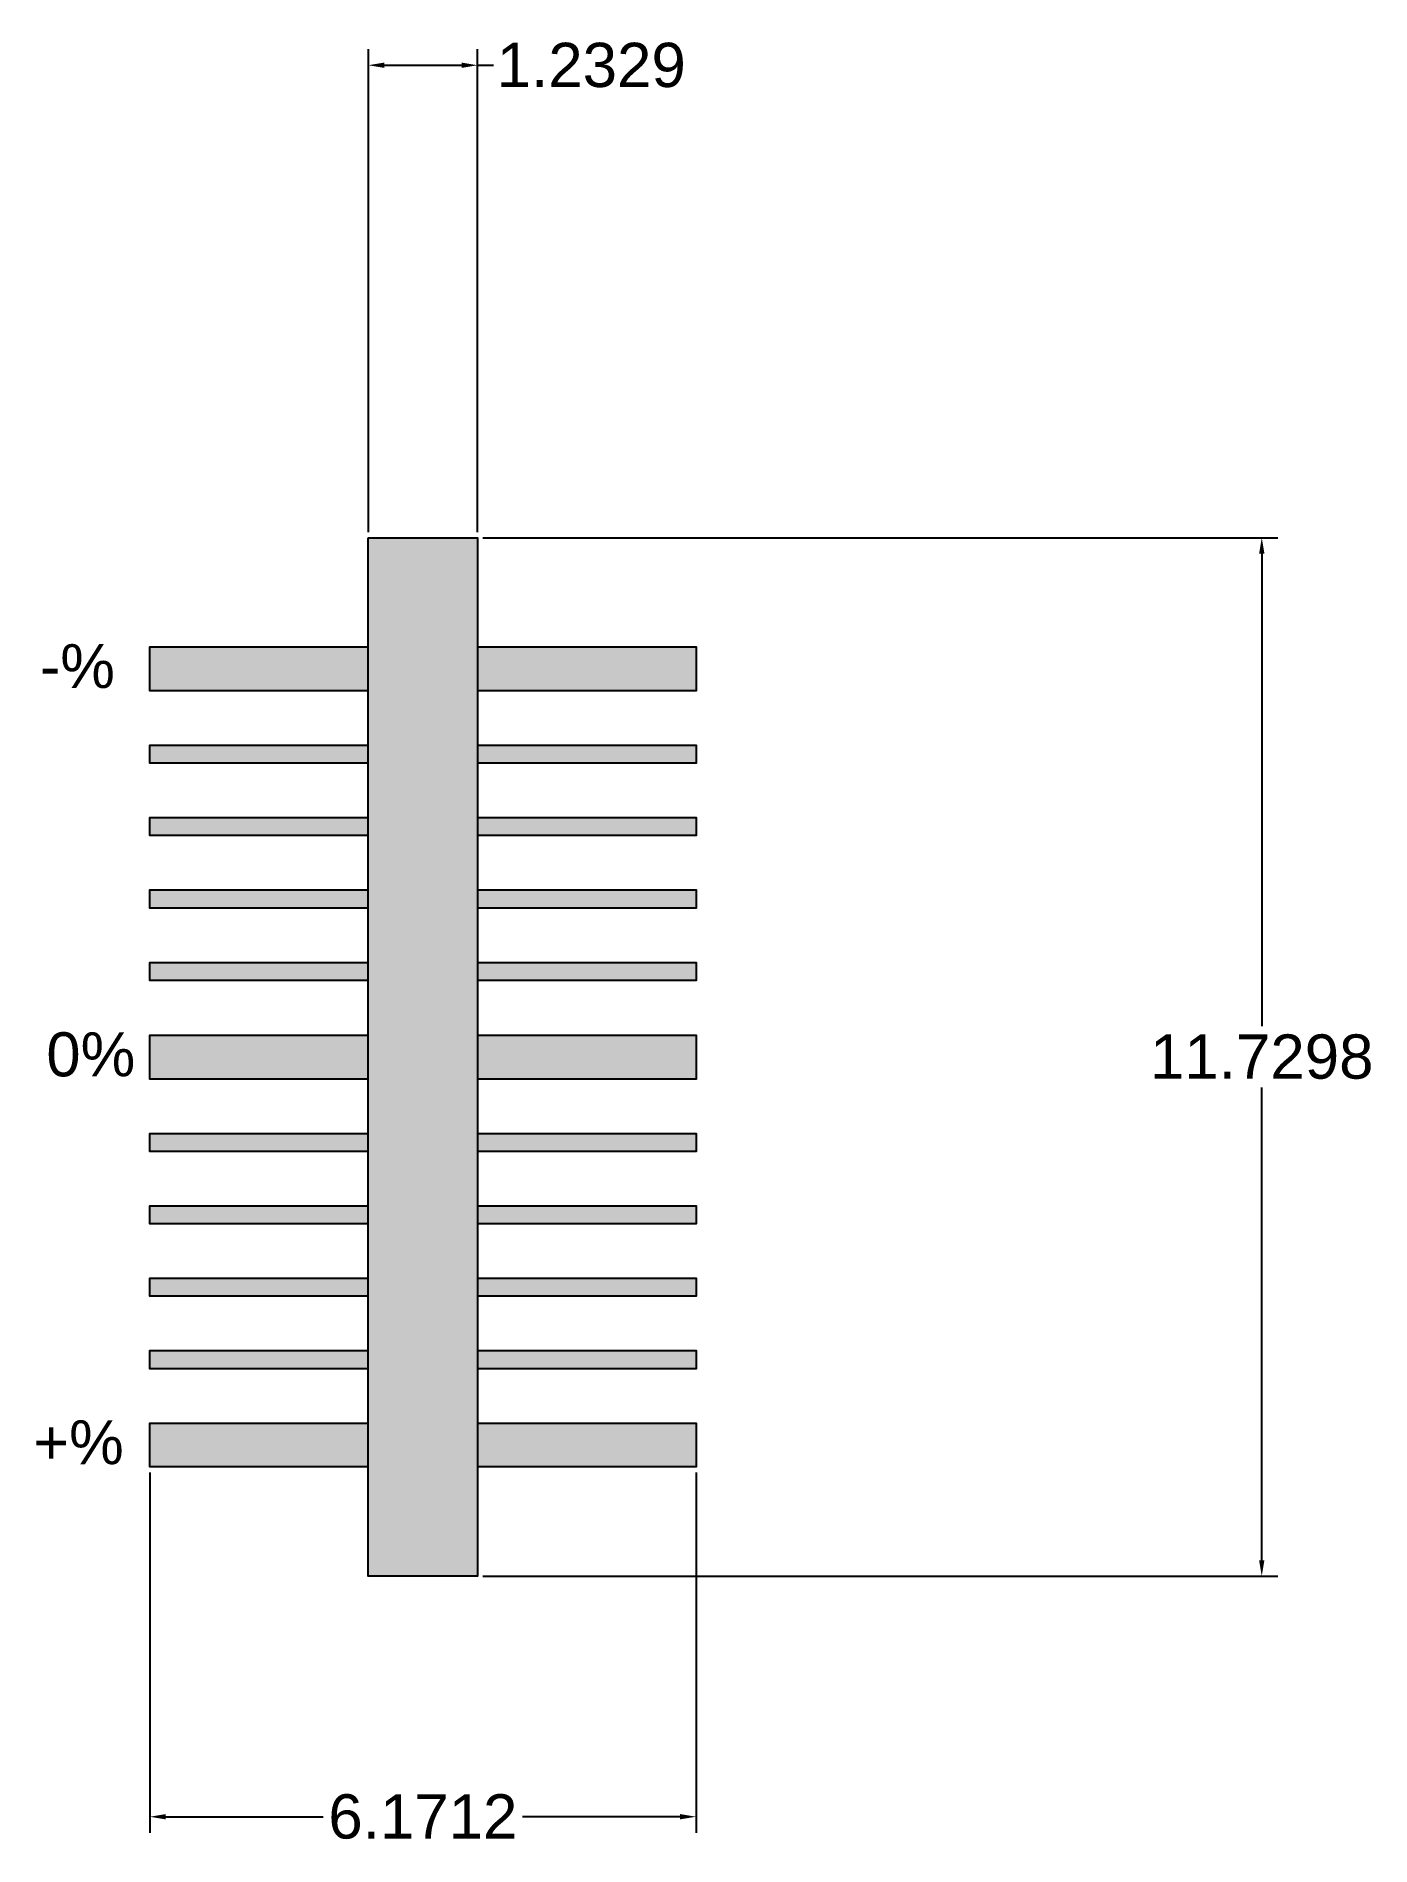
# Model space of a CAD drawing. Header units: millimetres. Extents: x 21.8 to 36.9, y 1.5 to 21.9.
import ezdxf

# ---------------------------------------------------------------- set-up
doc = ezdxf.new("R2010")
doc.units = ezdxf.units.MM
doc.header["$MEASUREMENT"] = 0
doc.layers.get('0').update_dxf_attribs({"color": 255})
doc.layers.add('contur', color=250, linetype='Continuous', lineweight=30)
doc.layers.add('contur1', color=250, linetype='Continuous')
doc.layers.add('cotare', color=3, linetype='Continuous')
doc.styles.get("Standard").update_dxf_attribs({"font": 'arial.ttf'})
doc.dimstyles.new('Annotative', dxfattribs={"dimscale": 0, "dimtxt": 0.5, "dimasz": 0.18, "dimexe": 0.18, "dimexo": 0.0625, "dimgap": 0.09, "dimtad": 0, "dimtih": 1, "dimtoh": 1, "dimdec": 4, "dimzin": 0, "dimdsep": 46, "dimtxsty": 'Standard', "dimcen": 0.09, "dimadec": 0, "dimazin": 0, "dimtfac": 1, "dimtdec": 4, "dimtofl": 0, "dimtmove": 0, "dimatfit": 3, "dimfxl": 1, "dimtolj": 1, "dimtzin": 0, "dimarcsym": 0})

# ---------------------------------------------------------------- blocks, each defined once
blk = doc.blocks.new('*D0')
at = {"layer": 'cotare', "color": 0, "lineweight": -2, "transparency": 16777216}
for p, q in [((25.602, 16.32), (25.602, 21.774)), ((26.835, 16.32), (26.835, 21.774)), ((25.782, 21.594), (26.655, 21.594)), ((26.835, 21.594), (27.015, 21.594))]:
    blk.add_line(p, q, dxfattribs=at)
at = {"layer": 'cotare', "color": 0, "transparency": 16777216}
for points in [[(25.782, 21.624), (25.782, 21.564), (25.602, 21.594)], [(26.655, 21.624), (26.655, 21.564), (26.835, 21.594)]]:
    blk.add_solid(points, dxfattribs=at)
at = {"layer": 'Defpoints', "color": 0, "transparency": 16777216}
for p in [(26.835, 21.594), (25.602, 16.257), (26.835, 16.257)]:
    blk.add_point(p, dxfattribs=at)
at = {"layer": 'cotare', "color": 0, "transparency": 16777216, "insert": (28.12, 21.594), "char_height": 0.5, "attachment_point": 5}
blk.add_mtext('\\A1;1.2329', dxfattribs=at)
blk = doc.blocks.new('*D1')
at = {"layer": 'cotare', "color": 0, "lineweight": -2, "transparency": 16777216}
for p, q in [((26.897, 16.257), (35.874, 16.257)), ((35.694, 16.077), (35.694, 10.738)), ((35.694, 4.708), (35.694, 10.047)), ((26.897, 4.528), (35.874, 4.528))]:
    blk.add_line(p, q, dxfattribs=at)
at = {"layer": 'cotare', "color": 0, "transparency": 16777216}
for points in [[(35.664, 16.077), (35.724, 16.077), (35.694, 16.257)], [(35.664, 4.708), (35.724, 4.708), (35.694, 4.528)]]:
    blk.add_solid(points, dxfattribs=at)
at = {"layer": 'Defpoints', "color": 0, "transparency": 16777216}
for p in [(26.835, 16.257), (26.835, 4.528), (35.694, 4.528)]:
    blk.add_point(p, dxfattribs=at)
at = {"layer": 'cotare', "color": 0, "transparency": 16777216, "insert": (35.694, 10.393), "char_height": 0.5, "attachment_point": 5}
blk.add_mtext('\\A1;11.7298', dxfattribs=at)
blk = doc.blocks.new('*D2')
at = {"layer": 'cotare', "color": 0, "lineweight": -2, "transparency": 16777216}
for p, q in [((23.133, 5.698), (23.133, 1.63)), ((29.304, 5.698), (29.304, 1.63)), ((23.313, 1.81), (25.092, 1.81)), ((29.124, 1.81), (27.345, 1.81))]:
    blk.add_line(p, q, dxfattribs=at)
at = {"layer": 'cotare', "color": 0, "transparency": 16777216}
for points in [[(23.313, 1.84), (23.313, 1.78), (23.133, 1.81)], [(29.124, 1.84), (29.124, 1.78), (29.304, 1.81)]]:
    blk.add_solid(points, dxfattribs=at)
at = {"layer": 'Defpoints', "color": 0, "transparency": 16777216}
for p in [(23.133, 5.761), (29.304, 5.761), (29.304, 1.81)]:
    blk.add_point(p, dxfattribs=at)
at = {"layer": 'cotare', "color": 0, "transparency": 16777216, "insert": (26.218, 1.81), "char_height": 0.5, "attachment_point": 5}
blk.add_mtext('\\A1;6.1712', dxfattribs=at)

msp = doc.modelspace()

# ---------------------------------------------------------------- hatches: boundary and pattern name
at = {"transparency": 33554605}
h = msp.add_hatch(color=256, dxfattribs=at)
h.dxf.hatch_style = 1
h.paths.add_polyline_path([(25.60175, 14.52785), (25.60175, 15.0245), (23.13259, 15.0245), (23.13259, 14.52785)])
h.paths.add_polyline_path([(23.13259, 13.91434), (23.13259, 13.70984), (25.60175, 13.70984), (25.60175, 13.91434)])
h.paths.add_polyline_path([(29.30383, 14.52785), (29.30383, 15.0245), (26.83467, 15.0245), (26.83467, 14.52785)])
h.paths.add_polyline_path([(29.30383, 13.70984), (29.30383, 13.91434), (26.83467, 13.91434), (26.83467, 13.70984)])
h.paths.add_polyline_path([(29.30383, 5.76054), (29.30383, 6.25719), (26.83467, 6.25719), (26.83467, 5.76054)])
h.paths.add_polyline_path([(26.83467, 7.0752), (26.83467, 6.8707), (29.30383, 6.8707), (29.30383, 7.0752)])
h.paths.add_polyline_path([(29.30383, 10.14272), (29.30383, 10.63937), (26.83467, 10.63937), (26.83467, 10.14272)])
h.paths.add_polyline_path([(25.60175, 10.14272), (25.60175, 10.63937), (23.13259, 10.63937), (23.13259, 10.14272)])
h.paths.add_polyline_path([(23.13259, 11.46033), (23.13259, 11.25582), (25.60175, 11.25582), (25.60175, 11.46033)])
h.paths.add_polyline_path([(29.30383, 11.25582), (29.30383, 11.46033), (26.83467, 11.46033), (26.83467, 11.25582)])
h.paths.add_polyline_path([(29.30383, 12.07383), (29.30383, 12.27833), (26.83467, 12.27833), (26.83467, 12.07383)])
h.paths.add_polyline_path([(25.60175, 12.07383), (25.60175, 12.27833), (23.13259, 12.27833), (23.13259, 12.07383)])
h.paths.add_polyline_path([(25.60175, 12.89184), (25.60175, 13.09634), (23.13259, 13.09634), (23.13259, 12.89184)])
h.paths.add_polyline_path([(26.83467, 13.09634), (26.83467, 12.89184), (29.30383, 12.89184), (29.30383, 13.09634)])
h.paths.add_polyline_path([(25.60175, 5.76054), (25.60175, 6.25719), (23.13259, 6.25719), (23.13259, 5.76054)])
h.paths.add_polyline_path([(23.13259, 7.0752), (23.13259, 6.8707), (25.60175, 6.8707), (25.60175, 7.0752)])
h.paths.add_polyline_path([(23.13259, 7.8932), (23.13259, 7.6887), (25.60175, 7.6887), (25.60175, 7.8932)])
h.paths.add_polyline_path([(26.83467, 7.8932), (26.83467, 7.6887), (29.30383, 7.6887), (29.30383, 7.8932)])
h.paths.add_polyline_path([(26.83467, 8.71121), (26.83467, 8.50671), (29.30383, 8.50671), (29.30383, 8.71121)])
h.paths.add_polyline_path([(23.13259, 8.71121), (23.13259, 8.50671), (25.60175, 8.50671), (25.60175, 8.71121)])
h.paths.add_polyline_path([(26.83467, 9.52922), (26.83467, 9.32472), (29.30383, 9.32472), (29.30383, 9.52922)])
h.paths.add_polyline_path([(23.13259, 9.52922), (23.13259, 9.32472), (25.60175, 9.32472), (25.60175, 9.52922)])
at = {"layer": 'contur', "transparency": 33554605}
h = msp.add_hatch(color=256, dxfattribs=at)
h.dxf.hatch_style = 1
h.paths.add_polyline_path([(26.83467, 16.25741), (25.60175, 16.25741), (25.60175, 4.52763), (26.83467, 4.52763)])

# ---------------------------------------------------------------- linework, layer by layer
for points in [[(25.60175, 14.52785), (23.13259, 14.52785), (23.13259, 15.0245), (25.60175, 15.0245)], [(26.83467, 15.0245), (29.30383, 15.0245), (29.30383, 14.52785), (26.83467, 14.52785)], [(25.60175, 13.70984), (23.13259, 13.70984), (23.13259, 13.91434), (25.60175, 13.91434)], [(26.83467, 13.91434), (29.30383, 13.91434), (29.30383, 13.70984), (26.83467, 13.70984)], [(25.60175, 12.89184), (23.13259, 12.89184), (23.13259, 13.09634), (25.60175, 13.09634)], [(26.83467, 13.09634), (29.30383, 13.09634), (29.30383, 12.89184), (26.83467, 12.89184)], [(25.60175, 12.07383), (23.13259, 12.07383), (23.13259, 12.27833), (25.60175, 12.27833)], [(26.83467, 12.27833), (29.30383, 12.27833), (29.30383, 12.07383), (26.83467, 12.07383)], [(25.60175, 11.25582), (23.13259, 11.25582), (23.13259, 11.46033), (25.60175, 11.46033)], [(26.83467, 11.46033), (29.30383, 11.46033), (29.30383, 11.25582), (26.83467, 11.25582)], [(25.60175, 10.14272), (23.13259, 10.14272), (23.13259, 10.63937), (25.60175, 10.63937)], [(26.83467, 10.63937), (29.30383, 10.63937), (29.30383, 10.14272), (26.83467, 10.14272)], [(25.60175, 9.32472), (23.13259, 9.32472), (23.13259, 9.52922), (25.60175, 9.52922)], [(26.83467, 9.52922), (29.30383, 9.52922), (29.30383, 9.32472), (26.83467, 9.32472)], [(25.60175, 8.50671), (23.13259, 8.50671), (23.13259, 8.71121), (25.60175, 8.71121)], [(26.83467, 8.71121), (29.30383, 8.71121), (29.30383, 8.50671), (26.83467, 8.50671)], [(25.60175, 7.6887), (23.13259, 7.6887), (23.13259, 7.8932), (25.60175, 7.8932)], [(26.83467, 7.8932), (29.30383, 7.8932), (29.30383, 7.6887), (26.83467, 7.6887)], [(25.60175, 6.8707), (23.13259, 6.8707), (23.13259, 7.0752), (25.60175, 7.0752)], [(26.83467, 7.0752), (29.30383, 7.0752), (29.30383, 6.8707), (26.83467, 6.8707)], [(25.60175, 5.76054), (23.13259, 5.76054), (23.13259, 6.25719), (25.60175, 6.25719)], [(26.83467, 6.25719), (29.30383, 6.25719), (29.30383, 5.76054), (26.83467, 5.76054)]]:
    msp.add_lwpolyline(points)
at = {"layer": 'contur1'}
msp.add_lwpolyline([(25.60175, 16.25741), (26.83467, 16.25741), (26.83467, 4.52763), (25.60175, 4.52763)], close=True, dxfattribs=at)

# ---------------------------------------------------------------- texts
at = {"char_height": 0.497301, "attachment_point": 1}
for s, insert in [('-%', (21.89055, 15.05542)), ('0%', (21.96514, 10.67029)), ('+%', (21.81596, 6.28811))]:
    msp.add_mtext_dynamic_manual_height_columns(s, width=0.4973005, gutter_width=2.4865, heights=[0], dxfattribs=dict(at, insert=insert))

# ---------------------------------------------------------------- dimensions: what is measured, and where the dimension line sits
at = {"layer": 'cotare'}
for base, p1, p2, picture, middle in [((26.83467, 21.59385), (25.60175, 16.25741), (26.83467, 16.25741), '*D0', (28.1195, 21.59385)), ((29.30383, 1.80968), (23.13259, 5.76054), (29.30383, 5.76054), '*D2', (26.21821, 1.80968))]:
    dim = msp.add_linear_dim(base=base, p1=p1, p2=p2, dimstyle='Annotative', dxfattribs=at)
    dim.commit()
    dim.dimension.update_dxf_attribs({"geometry": picture, "text_midpoint": middle})
dim = msp.add_linear_dim(base=(35.69382, 4.52763), p1=(26.83467, 16.25741), p2=(26.83467, 4.52763), angle=90, dimstyle='Annotative', dxfattribs=at)
dim.commit()
dim.dimension.update_dxf_attribs({"geometry": '*D1', "text_midpoint": (35.69382, 10.39252)})

doc.saveas('drawing.dxf')
